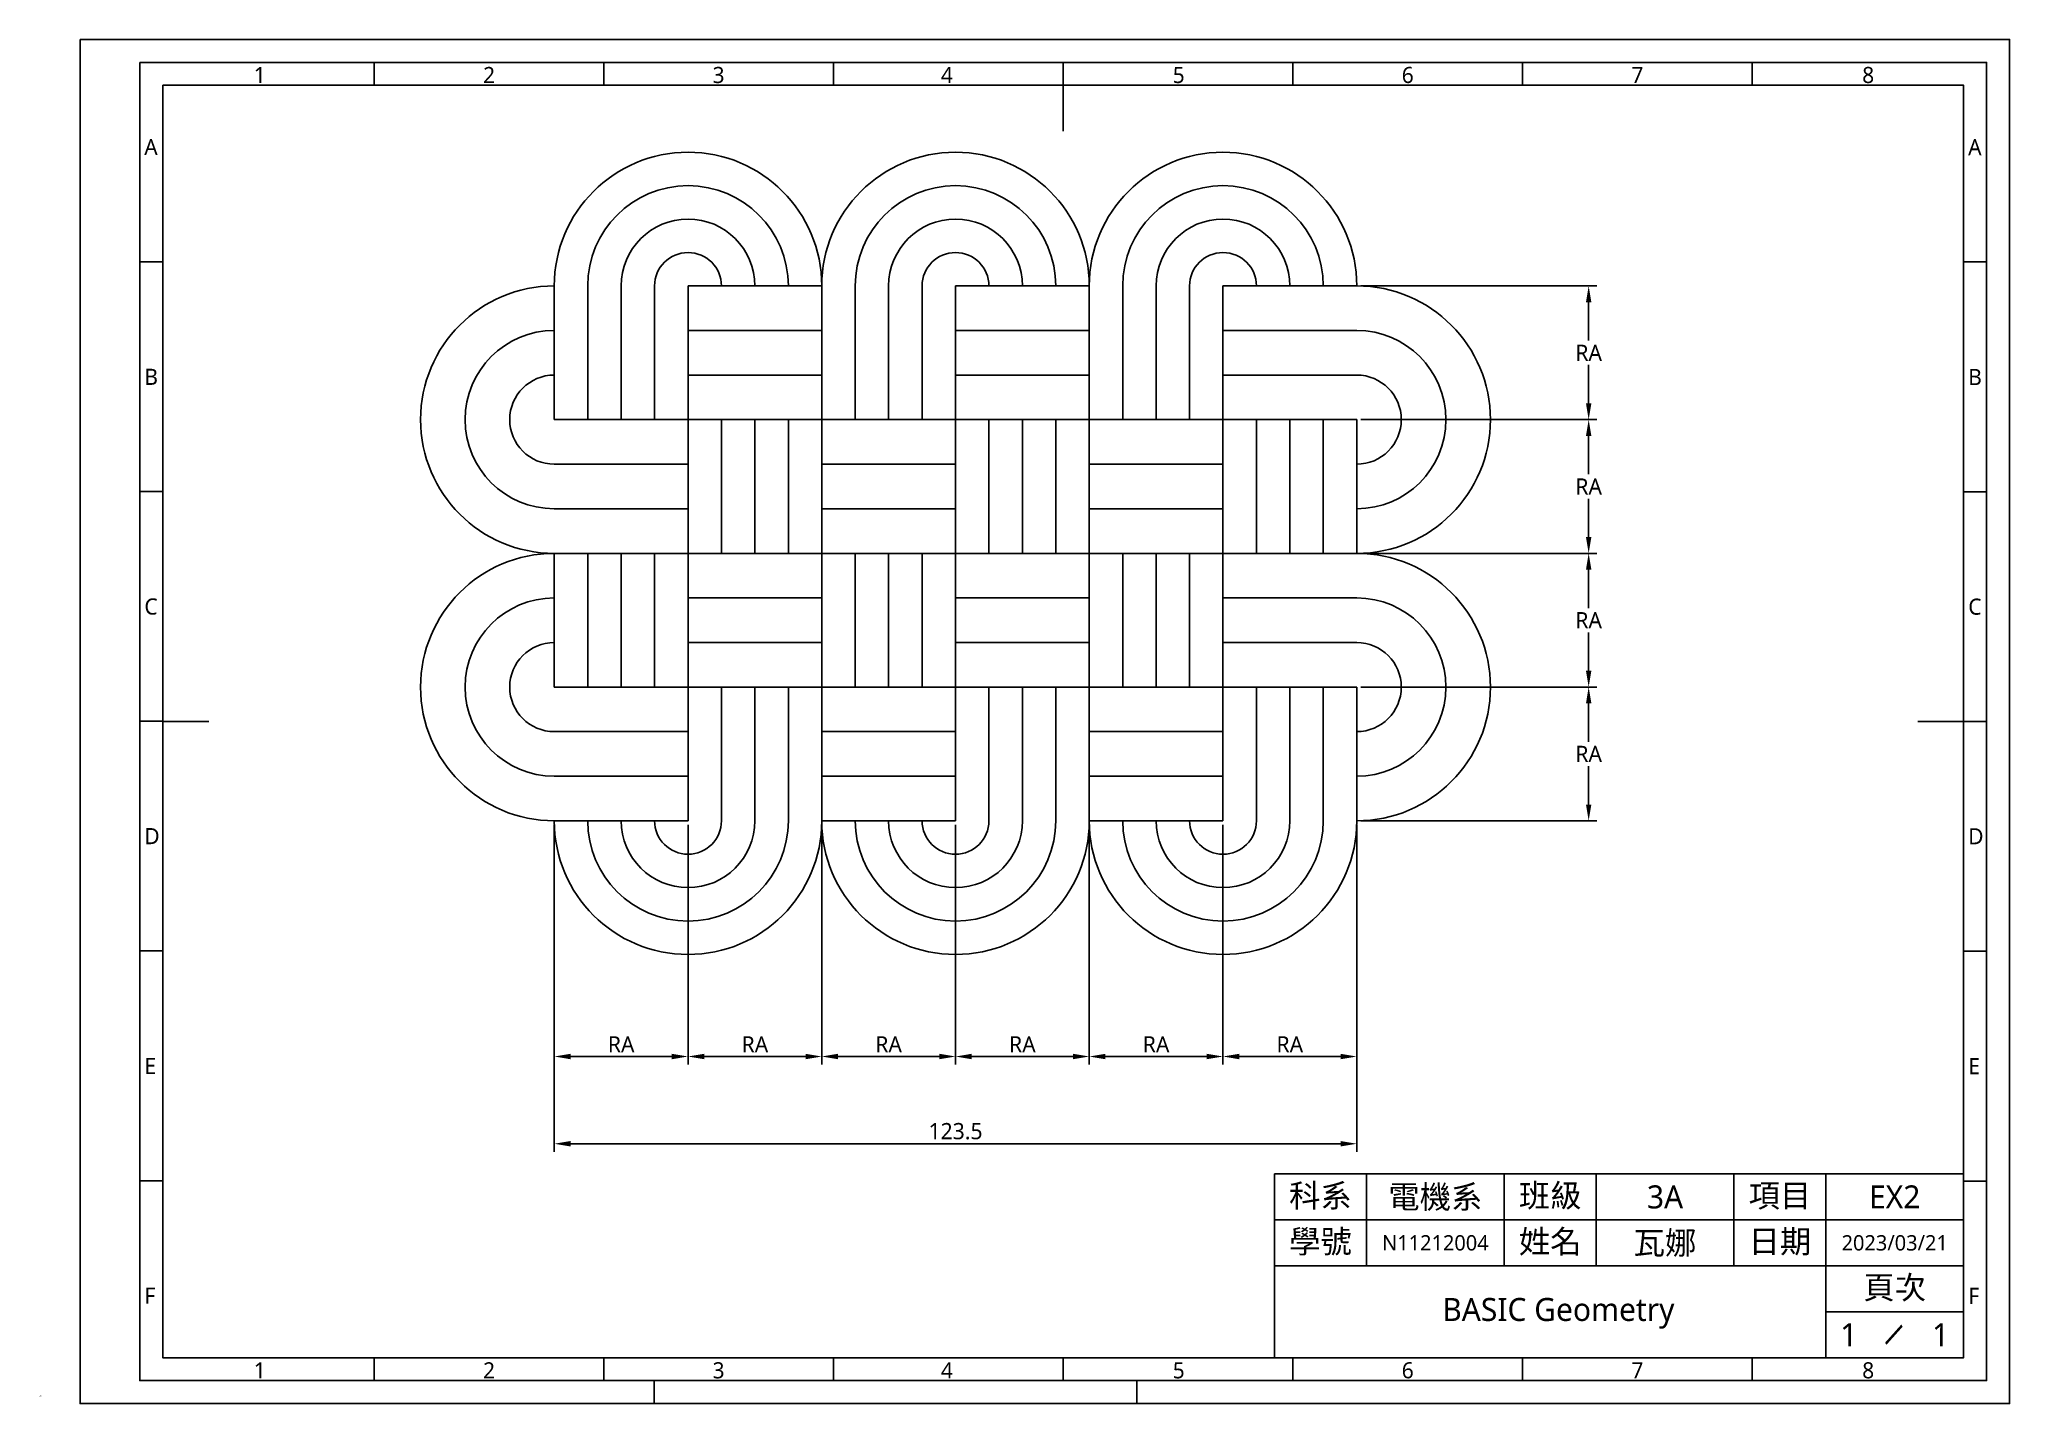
# Model space of a CAD drawing. Header units: millimetres. Extents: x -5 to 1598, y 0 to 303.
# Drawn here: x -4.7 to 298.5, y 0 to 210 of the extents above.
import ezdxf
from ezdxf.enums import TextEntityAlignment as Align

# ---------------------------------------------------------------- set-up
doc = ezdxf.new("R2010")
doc.units = ezdxf.units.MM
doc.header["$LTSCALE"] = 6
doc.header["$PDMODE"] = 3
for name, color, linetype in [('035', 5, 'Continuous'), ('07', 7, 'Continuous'), ('Dimention', 130, 'Continuous'), ('WIRENO', 72, 'Continuous')]:
    doc.layers.add(name, color=color, linetype=linetype)
doc.styles.add('ISO Proportional', font='Microsoft JhengHei.ttf')
doc.styles.get("Standard").update_dxf_attribs({"font": 'Microsoft JhengHei.ttf'})
doc.styles.add('WD', font='Microsoft JhengHei.ttf')
doc.dimstyles.get("Standard").update_dxf_attribs({"dimtxt": 0.18, "dimasz": 0.18, "dimexe": 0.18, "dimexo": 0.0625, "dimgap": 0.09, "dimtad": 0, "dimtih": 1, "dimtoh": 1, "dimzin": 0, "dimdsep": 46, "dimtxsty": 'WD', "dimcen": 0.09, "dimadec": 0, "dimazin": 0, "dimtfac": 1, "dimtofl": 0, "dimtmove": 2, "dimatfit": 3, "dimfxl": 1, "dimtolj": 1, "dimtzin": 0, "dimarcsym": 0})

# ---------------------------------------------------------------- blocks, each defined once
blk = doc.blocks.new('IEC_border_a3')
at = {"layer": '035'}
for p, q in [((64, 292), (64, 287)), ((114, 292), (114, 287)), ((164, 292), (164, 287)), ((214, 292), (214, 287)), ((264, 292), (264, 287)), ((314, 292), (314, 287)), ((364, 292), (364, 287)), ((17.97, 248.58), (12.98, 248.58)), ((414.97, 248.54), (409.98, 248.54)), ((17.98, 198.54), (13, 198.54)), ((414.98, 198.5), (410, 198.5)), ((17.98, 148.54), (13, 148.54)), ((414.98, 148.5), (410, 148.5)), ((17.98, 98.54), (13, 98.54)), ((414.98, 98.5), (410, 98.5)), ((18, 48.5), (13.02, 48.5)), ((415, 48.46), (410.02, 48.46)), ((64, 10), (64, 5)), ((114, 10), (114, 5)), ((164, 10), (164, 5)), ((214, 10), (214, 5)), ((264, 10), (264, 5)), ((314, 10), (314, 5)), ((364, 10), (364, 5)), ((125, 0), (125, 5)), ((230, 5), (230, 0))]:
    blk.add_line(p, q, dxfattribs=at)
for points in [[(0, 297), (420, 297), (420, 0), (0, 0)], [(18, 287), (410, 287), (410, 10), (18, 10)]]:
    blk.add_lwpolyline(points, close=True, dxfattribs=at)
at = {"layer": '07'}
for p, q in [((214, 287), (214, 277)), ((18, 148.5), (28, 148.5)), ((400, 148.5), (410, 148.5))]:
    blk.add_line(p, q, dxfattribs=at)
blk.add_lwpolyline([(13, 292), (415, 292), (415, 5), (13, 5)], close=True, dxfattribs=at)
at = {"layer": '035', "style": 'ISO Proportional'}
for s, p in [('1', (37.81, 287.5)), ('2', (87.73, 287.5)), ('3', (137.68, 287.5)), ('4', (187.38, 287.5)), ('5', (237.84, 287.5)), ('6', (287.69, 287.5)), ('7', (337.67, 287.5)), ('8', (387.92, 287.5)), ('A', (13.98, 271.83)), ('A', (410.98, 271.79)), ('B', (14, 221.79)), ('B', (411, 221.75)), ('C', (14, 171.79)), ('C', (411, 171.75)), ('D', (14, 121.79)), ('D', (411, 121.75)), ('E', (14.02, 71.75)), ('E', (411.02, 71.72)), ('F', (14.02, 21.75)), ('F', (411.02, 21.72)), ('1', (37.81, 5.5)), ('2', (87.73, 5.5)), ('3', (137.68, 5.5)), ('4', (187.38, 5.5)), ('5', (237.84, 5.5)), ('6', (287.69, 5.5)), ('7', (337.67, 5.5)), ('8', (387.92, 5.5))]:
    blk.add_text(s, height=3.5, dxfattribs=at).set_placement(p)
blk = doc.blocks.new('電腦輔助電機製圖作業圖框')
for p, q in [((289.9, 35.35), (183.84, 35.35)), ((183.84, 35.35), (183.84, 7.07)), ((197.98, 35.35), (197.98, 21.21)), ((219.19, 35.35), (219.19, 21.21)), ((233.33, 35.35), (233.33, 21.21)), ((254.55, 35.35), (254.55, 21.21)), ((268.69, 35.35), (268.69, 7.07)), ((289.9, 7.07), (289.9, 35.35)), ((289.9, 35.35), (289.9, 7.07)), ((289.9, 28.28), (183.84, 28.28)), ((289.9, 21.21), (183.84, 21.21)), ((289.9, 14.14), (268.69, 14.14)), ((183.84, 7.07), (289.9, 7.07))]:
    blk.add_line(p, q)
at = {"xscale": 0.7070707070707071, "yscale": 0.7070707070707071, "zscale": 0.7070707070707071}
blk.add_blockref('IEC_border_a3', (0, 0), dxfattribs=at)
at = {"insert": (190.91, 31.82), "char_height": 3.535, "attachment_point": 5, "style": 'ISO Proportional'}
blk.add_mtext_dynamic_manual_height_columns('科系', width=14.1414, gutter_width=8.84, heights=[0], dxfattribs=at)
at = {"char_height": 3.535, "attachment_point": 5}
for s, width, insert in [('班級', 14.1414, (226.26, 31.82)), ('項目', 14.1414, (261.62, 31.82)), ('學號', 14.1414, (190.91, 24.75)), ('姓名', 14.1414, (226.26, 24.75)), ('日期', 14.1414, (261.62, 24.75)), ('頁次', 21.2121, (279.29, 17.68))]:
    blk.add_mtext_dynamic_manual_height_columns(s, width=width, gutter_width=8.84, heights=[0], dxfattribs=dict(at, insert=insert))
at = {"insert": (279.16, 10.61), "char_height": 3.535, "attachment_point": 5, "rotation": 119.0276}
blk.add_mtext_dynamic_manual_height_columns('\\\\', width=21.2121, gutter_width=17.68, heights=[0], dxfattribs=at)
for tag, height, p in [('@科系', 3.54, (208.59, 31.82)), ('@班級', 3.54, (243.94, 31.82)), ('@項目', 3.54, (279.29, 31.82)), ('@學號', 2.36, (208.59, 24.75)), ('@姓名', 3.54, (243.94, 24.75)), ('@日期', 2.36, (279.29, 24.75)), ('@作業', 3.54, (227.52, 14.49)), ('@頁次', 3.54, (272.22, 10.61)), ('@總頁次', 3.54, (286.36, 10.61))]:
    blk.add_attdef(tag, text='', height=height).set_placement(p, align=Align.MIDDLE_CENTER)
at = {"flags": 9}
blk.add_attdef('WD_TB', (0, 0), '', height=3.54, dxfattribs=at)
blk = doc.blocks.new('WD_WNV')
at = {"linetype": 'Continuous', "style": 'WD', "width": 0.8}
blk.add_attdef('WIRENO', text='', height=0.125, dxfattribs=at).set_placement((-0.05, 0), align=Align.MIDDLE_RIGHT)
at = {"style": 'WD', "flags": 1}
for tag, p in [('W01USER', (-0.06, 0.09)), ('W02USER', (-0.06, 0.09)), ('W04USER', (-0.06, 0.07)), ('W03USER', (-0.06, 0.08)), ('W05USER', (-0.06, 0.06)), ('W06USER', (-0.06, 0.05)), ('W07USER', (-0.06, 0.05)), ('W09USER', (-0.06, 0.03)), ('W08USER', (-0.06, 0.04)), ('W10USER', (-0.06, 0.02))]:
    blk.add_attdef(tag, text='', height=0.005, dxfattribs=at).set_placement(p, align=Align.CENTER)
blk = doc.blocks.new('*D79')
at = {"layer": 'Defpoints', "color": 0, "transparency": 16777216}
for p in [(74.5, 89.72), (95.08, 89.72), (95.08, 53.43)]:
    blk.add_point(p, dxfattribs=at)
at = {"layer": 'Dimention', "color": 0, "lineweight": -2, "transparency": 16777216}
for p, q in [((74.5, 89.09), (74.5, 52.18)), ((95.08, 89.09), (95.08, 52.18)), ((77, 53.43), (92.58, 53.43))]:
    blk.add_line(p, q, dxfattribs=at)
at = {"layer": 'Dimention', "color": 0, "transparency": 16777216}
for points in [[(77, 53.85), (77, 53.01), (74.5, 53.43)], [(92.58, 53.85), (92.58, 53.01), (95.08, 53.43)]]:
    blk.add_solid(points, dxfattribs=at)
at = {"layer": 'Dimention', "color": 0, "transparency": 16777216, "insert": (84.79, 55.3), "char_height": 2.5, "attachment_point": 5}
blk.add_mtext('\\A1;RA', dxfattribs=at)
blk = doc.blocks.new('*D71')
at = {"layer": 'Defpoints', "color": 0, "transparency": 16777216}
for p in [(95.08, 89.72), (115.66, 89.72), (115.66, 53.43)]:
    blk.add_point(p, dxfattribs=at)
at = {"layer": 'Dimention', "color": 0, "lineweight": -2, "transparency": 16777216}
for p, q in [((95.08, 89.09), (95.08, 52.18)), ((115.66, 89.09), (115.66, 52.18)), ((97.58, 53.43), (113.16, 53.43))]:
    blk.add_line(p, q, dxfattribs=at)
at = {"layer": 'Dimention', "color": 0, "transparency": 16777216}
for points in [[(97.58, 53.85), (97.58, 53.01), (95.08, 53.43)], [(113.16, 53.85), (113.16, 53.01), (115.66, 53.43)]]:
    blk.add_solid(points, dxfattribs=at)
at = {"layer": 'Dimention', "color": 0, "transparency": 16777216, "insert": (105.37, 55.3), "char_height": 2.5, "attachment_point": 5}
blk.add_mtext('\\A1;RA', dxfattribs=at)
blk = doc.blocks.new('*D72')
at = {"layer": 'Defpoints', "color": 0, "transparency": 16777216}
for p in [(115.66, 89.72), (136.25, 89.72), (136.25, 53.43)]:
    blk.add_point(p, dxfattribs=at)
at = {"layer": 'Dimention', "color": 0, "lineweight": -2, "transparency": 16777216}
for p, q in [((115.66, 89.09), (115.66, 52.18)), ((136.25, 89.09), (136.25, 52.18)), ((118.16, 53.43), (133.75, 53.43))]:
    blk.add_line(p, q, dxfattribs=at)
at = {"layer": 'Dimention', "color": 0, "transparency": 16777216}
for points in [[(118.16, 53.85), (118.16, 53.01), (115.66, 53.43)], [(133.75, 53.85), (133.75, 53.01), (136.25, 53.43)]]:
    blk.add_solid(points, dxfattribs=at)
at = {"layer": 'Dimention', "color": 0, "transparency": 16777216, "insert": (125.95, 55.3), "char_height": 2.5, "attachment_point": 5}
blk.add_mtext('\\A1;RA', dxfattribs=at)
blk = doc.blocks.new('*D73')
at = {"layer": 'Defpoints', "color": 0, "transparency": 16777216}
for p in [(136.25, 89.72), (156.83, 89.72), (156.83, 53.43)]:
    blk.add_point(p, dxfattribs=at)
at = {"layer": 'Dimention', "color": 0, "lineweight": -2, "transparency": 16777216}
for p, q in [((136.25, 89.09), (136.25, 52.18)), ((156.83, 89.09), (156.83, 52.18)), ((138.75, 53.43), (154.33, 53.43))]:
    blk.add_line(p, q, dxfattribs=at)
at = {"layer": 'Dimention', "color": 0, "transparency": 16777216}
for points in [[(138.75, 53.85), (138.75, 53.01), (136.25, 53.43)], [(154.33, 53.85), (154.33, 53.01), (156.83, 53.43)]]:
    blk.add_solid(points, dxfattribs=at)
at = {"layer": 'Dimention', "color": 0, "transparency": 16777216, "insert": (146.54, 55.3), "char_height": 2.5, "attachment_point": 5}
blk.add_mtext('\\A1;RA', dxfattribs=at)
blk = doc.blocks.new('*D74')
at = {"layer": 'Defpoints', "color": 0, "transparency": 16777216}
for p in [(156.83, 89.72), (177.41, 89.72), (177.41, 53.43)]:
    blk.add_point(p, dxfattribs=at)
at = {"layer": 'Dimention', "color": 0, "lineweight": -2, "transparency": 16777216}
for p, q in [((156.83, 89.09), (156.83, 52.18)), ((177.41, 89.09), (177.41, 52.18)), ((159.33, 53.43), (174.91, 53.43))]:
    blk.add_line(p, q, dxfattribs=at)
at = {"layer": 'Dimention', "color": 0, "transparency": 16777216}
for points in [[(159.33, 53.85), (159.33, 53.01), (156.83, 53.43)], [(174.91, 53.85), (174.91, 53.01), (177.41, 53.43)]]:
    blk.add_solid(points, dxfattribs=at)
at = {"layer": 'Dimention', "color": 0, "transparency": 16777216, "insert": (167.12, 55.3), "char_height": 2.5, "attachment_point": 5}
blk.add_mtext('\\A1;RA', dxfattribs=at)
blk = doc.blocks.new('*D75')
at = {"layer": 'Defpoints', "color": 0, "transparency": 16777216}
for p in [(177.41, 89.72), (198, 89.72), (198, 53.43)]:
    blk.add_point(p, dxfattribs=at)
at = {"layer": 'Dimention', "color": 0, "lineweight": -2, "transparency": 16777216}
for p, q in [((177.41, 89.09), (177.41, 52.18)), ((198, 89.09), (198, 52.18)), ((179.91, 53.43), (195.5, 53.43))]:
    blk.add_line(p, q, dxfattribs=at)
at = {"layer": 'Dimention', "color": 0, "transparency": 16777216}
for points in [[(179.91, 53.85), (179.91, 53.01), (177.41, 53.43)], [(195.5, 53.85), (195.5, 53.01), (198, 53.43)]]:
    blk.add_solid(points, dxfattribs=at)
at = {"layer": 'Dimention', "color": 0, "transparency": 16777216, "insert": (187.7, 55.3), "char_height": 2.5, "attachment_point": 5}
blk.add_mtext('\\A1;RA', dxfattribs=at)
blk = doc.blocks.new('*D80')
at = {"layer": 'Defpoints', "color": 0, "transparency": 16777216}
for p in [(198, 172.05), (198, 151.47), (233.69, 151.47)]:
    blk.add_point(p, dxfattribs=at)
at = {"layer": 'Dimention', "color": 0, "lineweight": -2, "transparency": 16777216}
for p, q in [((198.62, 172.05), (234.94, 172.05)), ((233.69, 169.55), (233.69, 163.63)), ((233.69, 153.97), (233.69, 159.88)), ((198.62, 151.47), (234.94, 151.47))]:
    blk.add_line(p, q, dxfattribs=at)
at = {"layer": 'Dimention', "color": 0, "transparency": 16777216}
for points in [[(233.28, 169.55), (234.11, 169.55), (233.69, 172.05)], [(233.28, 153.97), (234.11, 153.97), (233.69, 151.47)]]:
    blk.add_solid(points, dxfattribs=at)
at = {"layer": 'Dimention', "color": 0, "transparency": 16777216, "insert": (233.69, 161.76), "char_height": 2.5, "attachment_point": 5}
blk.add_mtext('\\A1;RA', dxfattribs=at)
blk = doc.blocks.new('*D76')
at = {"layer": 'Defpoints', "color": 0, "transparency": 16777216}
for p in [(198, 151.47), (198, 130.88), (233.69, 130.88)]:
    blk.add_point(p, dxfattribs=at)
at = {"layer": 'Dimention', "color": 0, "lineweight": -2, "transparency": 16777216}
for p, q in [((198.62, 151.47), (234.94, 151.47)), ((233.69, 148.97), (233.69, 143.05)), ((233.69, 133.38), (233.69, 139.3)), ((198.62, 130.88), (234.94, 130.88))]:
    blk.add_line(p, q, dxfattribs=at)
at = {"layer": 'Dimention', "color": 0, "transparency": 16777216}
for points in [[(233.28, 148.97), (234.11, 148.97), (233.69, 151.47)], [(233.28, 133.38), (234.11, 133.38), (233.69, 130.88)]]:
    blk.add_solid(points, dxfattribs=at)
at = {"layer": 'Dimention', "color": 0, "transparency": 16777216, "insert": (233.69, 141.17), "char_height": 2.5, "attachment_point": 5}
blk.add_mtext('\\A1;RA', dxfattribs=at)
blk = doc.blocks.new('*D77')
at = {"layer": 'Defpoints', "color": 0, "transparency": 16777216}
for p in [(198, 130.88), (198, 110.3), (233.69, 110.3)]:
    blk.add_point(p, dxfattribs=at)
at = {"layer": 'Dimention', "color": 0, "lineweight": -2, "transparency": 16777216}
for p, q in [((198.62, 130.88), (234.94, 130.88)), ((233.69, 128.38), (233.69, 122.47)), ((233.69, 112.8), (233.69, 118.72)), ((198.62, 110.3), (234.94, 110.3))]:
    blk.add_line(p, q, dxfattribs=at)
at = {"layer": 'Dimention', "color": 0, "transparency": 16777216}
for points in [[(233.28, 128.38), (234.11, 128.38), (233.69, 130.88)], [(233.28, 112.8), (234.11, 112.8), (233.69, 110.3)]]:
    blk.add_solid(points, dxfattribs=at)
at = {"layer": 'Dimention', "color": 0, "transparency": 16777216, "insert": (233.69, 120.59), "char_height": 2.5, "attachment_point": 5}
blk.add_mtext('\\A1;RA', dxfattribs=at)
blk = doc.blocks.new('*D78')
at = {"layer": 'Defpoints', "color": 0, "transparency": 16777216}
for p in [(198, 110.3), (198, 89.72), (233.69, 89.72)]:
    blk.add_point(p, dxfattribs=at)
at = {"layer": 'Dimention', "color": 0, "lineweight": -2, "transparency": 16777216}
for p, q in [((198.62, 110.3), (234.94, 110.3)), ((233.69, 107.8), (233.69, 101.88)), ((233.69, 92.22), (233.69, 98.13)), ((198.62, 89.72), (234.94, 89.72))]:
    blk.add_line(p, q, dxfattribs=at)
at = {"layer": 'Dimention', "color": 0, "transparency": 16777216}
for points in [[(233.28, 107.8), (234.11, 107.8), (233.69, 110.3)], [(233.28, 92.22), (234.11, 92.22), (233.69, 89.72)]]:
    blk.add_solid(points, dxfattribs=at)
at = {"layer": 'Dimention', "color": 0, "transparency": 16777216, "insert": (233.69, 100.01), "char_height": 2.5, "attachment_point": 5}
blk.add_mtext('\\A1;RA', dxfattribs=at)
blk = doc.blocks.new('*D81')
at = {"layer": 'Defpoints', "color": 0, "transparency": 16777216}
for p in [(74.5, 89.72), (198, 89.72), (198, 40)]:
    blk.add_point(p, dxfattribs=at)
at = {"layer": 'Dimention', "color": 0, "lineweight": -2, "transparency": 16777216}
for p, q in [((74.5, 89.09), (74.5, 38.75)), ((198, 89.09), (198, 38.75)), ((77, 40), (195.5, 40))]:
    blk.add_line(p, q, dxfattribs=at)
at = {"layer": 'Dimention', "color": 0, "transparency": 16777216}
for points in [[(77, 40.42), (77, 39.58), (74.5, 40)], [(195.5, 40.42), (195.5, 39.58), (198, 40)]]:
    blk.add_solid(points, dxfattribs=at)
at = {"layer": 'Dimention', "color": 0, "transparency": 16777216, "insert": (136.25, 41.92), "char_height": 2.5, "attachment_point": 5}
blk.add_mtext('\\A1;123.5', dxfattribs=at)

msp = doc.modelspace()

# ---------------------------------------------------------------- linework, layer by layer
for p, q in [((74.49547, 172.0495), (74.49547, 151.46616)), ((79.6413, 172.0495), (79.6413, 151.46616)), ((84.78713, 172.0495), (84.78713, 151.46616)), ((89.93297, 172.0495), (89.93297, 151.46616)), ((115.66213, 172.0495), (95.0788, 172.0495)), ((95.0788, 172.0495), (95.0788, 151.46616)), ((115.66213, 172.0495), (115.66213, 151.46616)), ((120.80797, 172.0495), (120.80797, 151.46616)), ((125.9538, 172.0495), (125.9538, 151.46616)), ((131.09963, 172.0495), (131.09963, 151.46616)), ((156.8288, 172.0495), (136.24547, 172.0495)), ((136.24547, 172.0495), (136.24547, 151.46616)), ((156.8288, 172.0495), (156.8288, 151.46616)), ((161.97463, 172.0495), (161.97463, 151.46616)), ((167.12047, 172.0495), (167.12047, 151.46616)), ((172.2663, 172.0495), (172.2663, 151.46616)), ((197.99547, 172.0495), (177.41213, 172.0495)), ((177.41213, 172.0495), (177.41213, 151.46616)), ((115.66213, 165.18838), (95.0788, 165.18838)), ((156.8288, 165.18838), (136.24547, 165.18838)), ((197.99547, 165.18838), (177.41213, 165.18838)), ((115.66213, 158.32727), (95.0788, 158.32727)), ((156.8288, 158.32727), (136.24547, 158.32727)), ((197.99547, 158.32727), (177.41213, 158.32727)), ((74.49547, 151.46616), (95.0788, 151.46616)), ((95.0788, 130.88283), (95.0788, 151.46616)), ((115.66213, 151.46616), (95.0788, 151.46616)), ((100.22463, 130.88283), (100.22463, 151.46616)), ((105.37047, 130.88283), (105.37047, 151.46616)), ((110.5163, 130.88283), (110.5163, 151.46616)), ((115.66213, 130.88283), (115.66213, 151.46616)), ((115.66213, 151.46616), (136.24547, 151.46616)), ((136.24547, 130.88283), (136.24547, 151.46616)), ((156.8288, 151.46616), (136.24547, 151.46616)), ((141.3913, 130.88283), (141.3913, 151.46616)), ((146.53713, 130.88283), (146.53713, 151.46616)), ((151.68297, 130.88283), (151.68297, 151.46616)), ((156.8288, 130.88283), (156.8288, 151.46616)), ((156.8288, 151.46616), (177.41213, 151.46616)), ((177.41213, 130.88283), (177.41213, 151.46616)), ((197.99547, 151.46616), (177.41213, 151.46616)), ((182.55797, 130.88283), (182.55797, 151.46616)), ((187.7038, 130.88283), (187.7038, 151.46616)), ((192.84963, 130.88283), (192.84963, 151.46616)), ((197.99547, 130.88283), (197.99547, 151.46616)), ((74.49547, 144.60505), (95.0788, 144.60505)), ((115.66213, 144.60505), (136.24547, 144.60505)), ((156.8288, 144.60505), (177.41213, 144.60505)), ((74.49547, 137.74394), (95.0788, 137.74394)), ((115.66213, 137.74394), (136.24547, 137.74394)), ((156.8288, 137.74394), (177.41213, 137.74394)), ((74.49547, 130.88283), (74.49547, 110.2995)), ((74.49547, 130.88283), (95.0788, 130.88283)), ((74.49547, 130.88283), (74.49547, 110.2995)), ((79.6413, 130.88283), (79.6413, 110.2995)), ((84.78713, 130.88283), (84.78713, 110.2995)), ((89.93297, 130.88283), (89.93297, 110.2995)), ((115.66213, 130.88283), (95.0788, 130.88283)), ((95.0788, 130.88283), (95.0788, 110.2995)), ((115.66213, 130.88283), (115.66213, 110.2995)), ((115.66213, 130.88283), (136.24547, 130.88283)), ((120.80797, 130.88283), (120.80797, 110.2995)), ((125.9538, 130.88283), (125.9538, 110.2995)), ((131.09963, 130.88283), (131.09963, 110.2995)), ((156.8288, 130.88283), (136.24547, 130.88283)), ((136.24547, 130.88283), (136.24547, 110.2995)), ((156.8288, 130.88283), (156.8288, 110.2995)), ((156.8288, 130.88283), (177.41213, 130.88283)), ((161.97463, 130.88283), (161.97463, 110.2995)), ((167.12047, 130.88283), (167.12047, 110.2995)), ((172.2663, 130.88283), (172.2663, 110.2995)), ((197.99547, 130.88283), (177.41213, 130.88283)), ((177.41213, 130.88283), (177.41213, 110.2995)), ((115.66213, 124.02172), (95.0788, 124.02172)), ((156.8288, 124.02172), (136.24547, 124.02172)), ((197.99547, 124.02172), (177.41213, 124.02172)), ((115.66213, 117.16061), (95.0788, 117.16061)), ((156.8288, 117.16061), (136.24547, 117.16061)), ((197.99547, 117.16061), (177.41213, 117.16061)), ((74.49547, 110.2995), (95.0788, 110.2995)), ((95.0788, 89.71616), (95.0788, 110.2995)), ((115.66213, 110.2995), (95.0788, 110.2995)), ((100.22463, 89.71616), (100.22463, 110.2995)), ((105.37047, 89.71616), (105.37047, 110.2995)), ((110.5163, 89.71616), (110.5163, 110.2995)), ((115.66213, 89.71616), (115.66213, 110.2995)), ((115.66213, 110.2995), (136.24547, 110.2995)), ((136.24547, 89.71616), (136.24547, 110.2995)), ((156.8288, 110.2995), (136.24547, 110.2995)), ((141.3913, 89.71616), (141.3913, 110.2995)), ((146.53713, 89.71616), (146.53713, 110.2995)), ((151.68297, 89.71616), (151.68297, 110.2995)), ((156.8288, 89.71616), (156.8288, 110.2995)), ((156.8288, 110.2995), (177.41213, 110.2995)), ((177.41213, 89.71616), (177.41213, 110.2995)), ((197.99547, 110.2995), (177.41213, 110.2995)), ((182.55797, 89.71616), (182.55797, 110.2995)), ((187.7038, 89.71616), (187.7038, 110.2995)), ((192.84963, 89.71616), (192.84963, 110.2995)), ((197.99547, 89.71616), (197.99547, 110.2995)), ((74.49547, 103.43838), (95.0788, 103.43838)), ((115.66213, 103.43838), (136.24547, 103.43838)), ((156.8288, 103.43838), (177.41213, 103.43838)), ((74.49547, 96.57727), (95.0788, 96.57727)), ((115.66213, 96.57727), (136.24547, 96.57727)), ((156.8288, 96.57727), (177.41213, 96.57727)), ((74.49547, 89.71616), (95.0788, 89.71616)), ((115.66213, 89.71616), (136.24547, 89.71616)), ((156.8288, 89.71616), (177.41213, 89.71616))]:
    msp.add_line(p, q)
for centre, radius, start, end in [((95.0788, 172.0495), 20.58333, 0, 180), ((136.24547, 172.0495), 20.58333, 0, 180), ((177.41213, 172.0495), 20.58333, 0, 180), ((95.0788, 172.0495), 15.4375, 0, 180), ((136.24547, 172.0495), 15.4375, 0, 180), ((177.41213, 172.0495), 15.4375, 0, 180), ((95.0788, 172.0495), 10.29167, 0, 180), ((136.24547, 172.0495), 10.29167, 0, 180), ((177.41213, 172.0495), 10.29167, 0, 180), ((95.0788, 172.0495), 5.14583, 0, 180), ((136.24547, 172.0495), 5.14583, 0, 180), ((177.41213, 172.0495), 5.14583, 0, 180), ((74.49547, 151.46616), 20.58333, 90, 270), ((197.99547, 151.46616), 20.58333, 270, 90), ((74.49547, 151.46616), 13.72222, 90, 270), ((197.99547, 151.46616), 13.72222, 270, 90), ((74.49547, 151.46616), 6.86111, 90, 270), ((197.99547, 151.46616), 6.86111, 270, 90), ((74.49547, 110.2995), 20.58333, 90, 270), ((197.99547, 110.2995), 20.58333, 270, 90), ((74.49547, 110.2995), 13.72222, 90, 270), ((197.99547, 110.2995), 13.72222, 270, 90), ((74.49547, 110.2995), 6.86111, 90, 270), ((197.99547, 110.2995), 6.86111, 270, 90), ((95.0788, 89.71616), 20.58333, 180, 0), ((95.0788, 89.71616), 15.4375, 180, 0), ((95.0788, 89.71616), 10.29167, 180, 0), ((95.0788, 89.71616), 5.14583, 180, 0), ((136.24547, 89.71616), 20.58333, 180, 0), ((136.24547, 89.71616), 15.4375, 180, 0), ((136.24547, 89.71616), 10.29167, 180, 0), ((136.24547, 89.71616), 5.14583, 180, 0), ((177.41213, 89.71616), 20.58333, 180, 0), ((177.41213, 89.71616), 15.4375, 180, 0), ((177.41213, 89.71616), 10.29167, 180, 0), ((177.41213, 89.71616), 5.14583, 180, 0)]:
    msp.add_arc(centre, radius, start, end)

# ---------------------------------------------------------------- block references
msp.add_blockref('電腦輔助電機製圖作業圖框', (1.50672, 0)).add_auto_attribs({'@日期': '2023/03/21', '@項目': 'EX2', '@總頁次': '1', '@頁次': '1', '@姓名': '瓦娜', '@班級': '3A', '@學號': 'N11212004', '@科系': '電機系', '@作業': 'BASIC Geometry'})
at = {"layer": 'WIRENO'}
ref = msp.add_blockref('WD_WNV', (-4.39686, 1.1543), dxfattribs=at)
ref.add_attrib('WIRENO', '309B', dxfattribs={"linetype": 'Continuous', "height": 0.125, "style": 'WD', "width": 0.8}).set_placement((-4.44686, 1.1543), align=Align.MIDDLE_RIGHT)

# ---------------------------------------------------------------- dimensions: what is measured, and where the dimension line sits
at = {"layer": 'Dimention'}
for base, p1, p2, override, picture, middle in [((233.69296, 151.46616), (197.99547, 172.0495), (197.99547, 151.46616), {"dimtxt": 2.5, "dimasz": 2.5, "dimexe": 1.25, "dimexo": 0.625, "dimgap": 0.625, "dimtoh": 0, "dimdec": 4, "dimzin": 8, "dimlunit": 6, "dimtxsty": 'Standard', "dimcen": 2.5, "dimtdec": 4, "dimtofl": 1, "dimtvp": 1}, '*D80', (233.69296, 161.75783)), ((233.69296, 130.88283), (197.99547, 151.46616), (197.99547, 130.88283), {"dimtxt": 2.5, "dimasz": 2.5, "dimexe": 1.25, "dimexo": 0.625, "dimgap": 0.625, "dimtad": 1, "dimtoh": 0, "dimdec": 4, "dimzin": 8, "dimlunit": 6, "dimtxsty": 'Standard', "dimcen": 2.5, "dimtdec": 4, "dimtofl": 1, "dimtmove": 0, "dimtvp": 1}, '*D76', (233.69296, 141.1745)), ((233.69296, 110.2995), (197.99547, 130.88283), (197.99547, 110.2995), {"dimtxt": 2.5, "dimasz": 2.5, "dimexe": 1.25, "dimexo": 0.625, "dimgap": 0.625, "dimtad": 1, "dimtoh": 0, "dimdec": 4, "dimzin": 8, "dimlunit": 6, "dimtxsty": 'Standard', "dimcen": 2.5, "dimtdec": 4, "dimtofl": 1, "dimtmove": 0, "dimtvp": 1}, '*D77', (233.69296, 120.59116)), ((233.69296, 89.71616), (197.99547, 110.2995), (197.99547, 89.71616), {"dimtxt": 2.5, "dimasz": 2.5, "dimexe": 1.25, "dimexo": 0.625, "dimgap": 0.625, "dimtad": 1, "dimtoh": 0, "dimdec": 4, "dimzin": 8, "dimlunit": 6, "dimtxsty": 'Standard', "dimcen": 2.5, "dimtdec": 4, "dimtofl": 1, "dimtmove": 0, "dimtvp": 1}, '*D78', (233.69296, 100.00783))]:
    dim = msp.add_linear_dim(base=base, p1=p1, p2=p2, angle=90, text='RA', dimstyle='Standard', override=override, dxfattribs=at)
    dim.commit()
    dim.dimension.update_dxf_attribs({"geometry": picture, "text_midpoint": middle})
for base, p1, p2, picture, middle in [((95.0788, 53.4298), (74.49547, 89.71616), (95.0788, 89.71616), '*D79', (84.78713, 55.3048)), ((115.66213, 53.4298), (95.0788, 89.71616), (115.66213, 89.71616), '*D71', (105.37047, 55.3048)), ((136.24547, 53.4298), (115.66213, 89.71616), (136.24547, 89.71616), '*D72', (125.9538, 55.3048)), ((156.8288, 53.4298), (136.24547, 89.71616), (156.8288, 89.71616), '*D73', (146.53713, 55.3048)), ((177.41213, 53.4298), (156.8288, 89.71616), (177.41213, 89.71616), '*D74', (167.12047, 55.3048)), ((197.99547, 53.4298), (177.41213, 89.71616), (197.99547, 89.71616), '*D75', (187.7038, 55.3048))]:
    dim = msp.add_linear_dim(base=base, p1=p1, p2=p2, text='RA', dimstyle='Standard', override={"dimtxt": 2.5, "dimasz": 2.5, "dimexe": 1.25, "dimexo": 0.625, "dimgap": 0.625, "dimtad": 1, "dimtoh": 0, "dimdec": 4, "dimzin": 8, "dimlunit": 6, "dimtxsty": 'Standard', "dimcen": 2.5, "dimtdec": 4, "dimtofl": 1, "dimtmove": 0, "dimtvp": 1}, dxfattribs=at)
    dim.commit()
    dim.dimension.update_dxf_attribs({"geometry": picture, "text_midpoint": middle})
dim = msp.add_linear_dim(base=(197.99547, 40), p1=(74.49547, 89.71616), p2=(197.99547, 89.71616), dimstyle='Standard', override={"dimtxt": 2.5, "dimasz": 2.5, "dimexe": 1.25, "dimexo": 0.625, "dimgap": 0.625, "dimtad": 1, "dimtoh": 0, "dimdec": 4, "dimzin": 8, "dimlunit": 6, "dimtxsty": 'Standard', "dimcen": 2.5, "dimtdec": 4, "dimtofl": 1, "dimtmove": 0, "dimtvp": 1}, dxfattribs=at)
dim.commit()
dim.dimension.update_dxf_attribs({"geometry": '*D81', "text_midpoint": (136.24547, 41.92423)})

doc.saveas('drawing.dxf')
